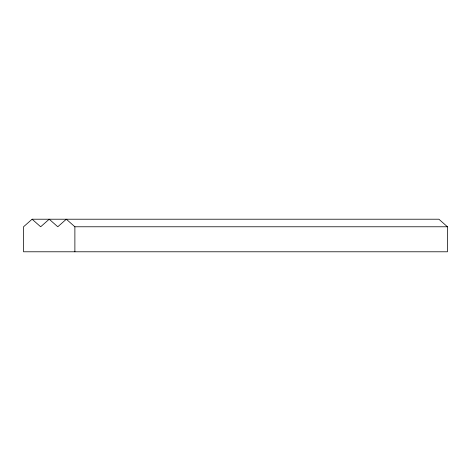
<?xml version="1.0" encoding="UTF-8"?>
<svg xmlns="http://www.w3.org/2000/svg" width="471" height="471" viewBox="0 0 471 471"><rect width="100%" height="100%" fill="white"/><g stroke="black" fill="none" stroke-linecap="round" stroke-linejoin="round"><path stroke-width="0.71" d="M32.105 219.215L23.55 226.775L23.55 251.785L447.45 251.785L447.45 226.775L438.895 219.215L32.105 219.215L40.659 226.775L49.219 219.215L57.774 226.775L66.329 219.215L74.883 226.775L447.45 226.775M74.883 226.775L74.883 251.785"/></g></svg>
